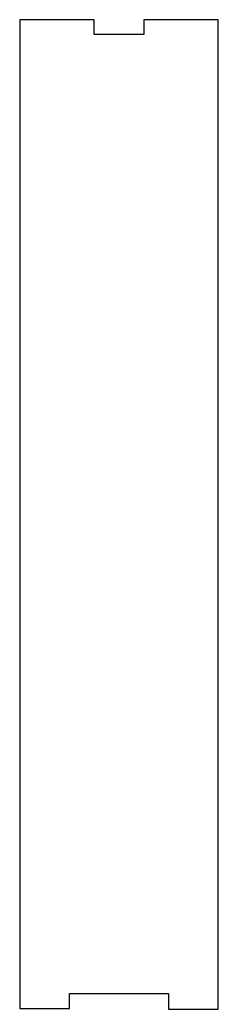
# Model space of a CAD drawing. Header units: millimetres. Extents: x 155 to 195, y 51 to 251.
import ezdxf

# ---------------------------------------------------------------- set-up
doc = ezdxf.new("R2010")
doc.units = ezdxf.units.MM
doc.layers.get('0').update_dxf_attribs({"linetype": 'CONTINUOUS'})

msp = doc.modelspace()

# ---------------------------------------------------------------- linework, layer by layer
for p, q in [((185, 54.33), (185, 51.33)), ((195, 51.33), (195, 54.33)), ((155, 51.5), (164.73, 51.5)), ((185, 51.33), (195, 51.33))]:
    msp.add_line(p, q)
msp.add_lwpolyline([(155, 51.5), (165, 51.5), (165, 54.5), (185, 54.5), (185, 51.33), (195, 51.33), (195, 251.33), (180, 251.33), (180, 248.33), (169.96, 248.33), (169.96, 251.33), (155, 251.33), (155, 54.5)], close=True)

doc.saveas('drawing.dxf')
